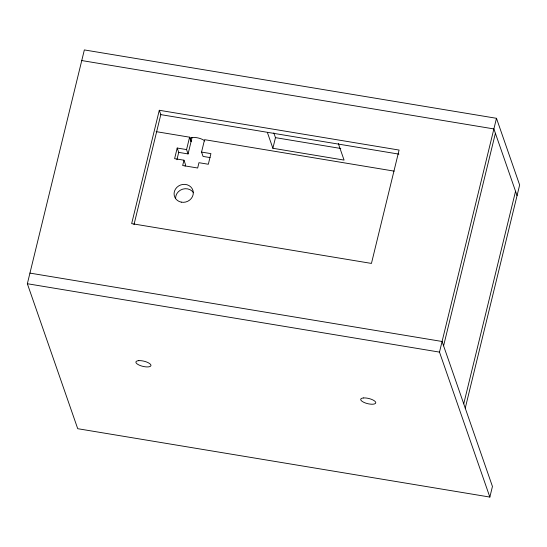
<?xml version="1.0" encoding="UTF-8"?>
<svg xmlns="http://www.w3.org/2000/svg" width="547" height="547" viewBox="0 0 547 547"><rect width="100%" height="100%" fill="white"/><g stroke="black" fill="none" stroke-linecap="round" stroke-linejoin="round"><path stroke-width="0.82" d="M29.941 273.103L442.079 341.478L492.444 486.447L489.852 497.073L77.722 428.698L27.35 283.729L84.347 49.927L496.478 118.302L519.65 184.989L465.244 408.165M159.293 110.275L131.656 223.634L371.447 263.422L399.078 150.056L159.293 110.275L160.804 114.624L133.974 224.673M177.201 148.032L178.712 152.381L188.072 153.933L186.561 149.584L177.201 148.032L174.609 158.657L183.977 160.209L185.488 164.565L185.112 166.083M176.913 159.738L178.712 152.381M183.977 160.209L182.677 165.529L197.665 168.011L198.958 162.698L208.325 164.25L210.916 153.625L201.549 152.073L204.571 139.67L394.161 171.129M186.561 149.584L189.59 137.188L156.121 131.636M189.59 137.188L191.101 141.536L190.356 139.403L190.759 137.769M188.072 153.933L192.093 137.447M338.299 143.478L344.07 160.086L272.878 148.271L275.469 137.646L273.821 132.9M489.852 497.073L439.487 352.111L496.478 118.302M443.59 345.827L495.397 133.283M463.733 403.816L515.548 191.265M81.756 60.553L493.886 128.928L517.059 195.614M160.804 114.624L398.907 154.131M275.469 137.646L340.795 148.483M210.089 157.584L203.06 156.421L201.549 152.073M27.35 283.729L439.487 352.111M267.387 132.456L272.878 148.271M190.356 139.403A7.754 2.639 13.7 0 1 191.758 137.694L193.125 137.475A7.754 2.639 13.7 0 1 200.605 138.678L202.335 139.389A7.754 2.639 13.7 0 1 204.769 141.01M175.594 198.205A9.696 8.902 -19.2 0 1 182.677 189.153A9.696 8.902 -19.2 0 1 193.508 192.749M138.815 360.651L137.42 360.849A7.754 2.639 13.7 0 0 138.842 364.952L140.558 365.669A7.754 2.639 13.7 0 0 148.052 366.914L149.44 366.709A7.754 2.639 13.7 0 0 148.018 362.606L146.309 361.888A7.754 2.639 13.7 0 0 138.815 360.651M363.611 397.942L362.223 398.148A7.754 2.639 13.7 0 0 363.646 402.25L365.355 402.968A7.754 2.639 13.7 0 0 372.849 404.212L374.244 404.007A7.754 2.639 13.7 0 0 372.822 399.905L371.105 399.187A7.754 2.639 13.7 0 0 363.611 397.942M181.248 202.144A9.696 8.902 -19.2 0 0 192.968 190.513A9.696 8.902 -19.2 0 0 176.866 187.354A9.696 8.902 -19.2 0 0 181.248 202.144"/></g></svg>
